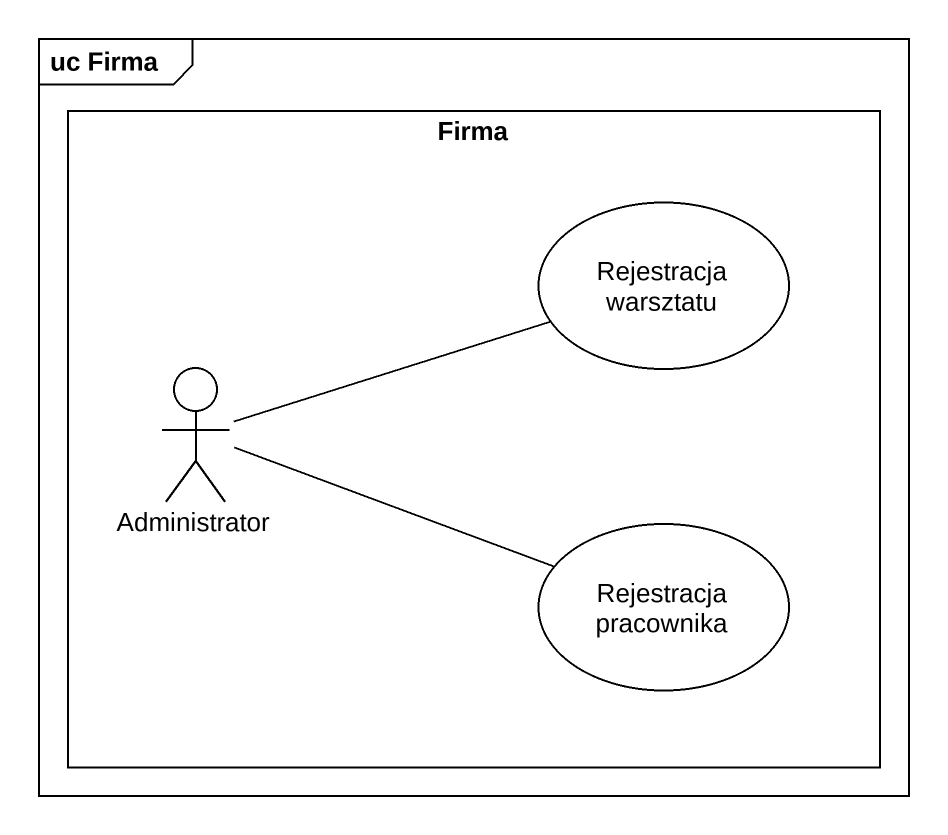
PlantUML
@startuml
mainframe uc Firma
rectangle Firma {
  usecase "Rejestracja warsztatu" as Rejestracja_warsztatu
  actor Administrator
  usecase "Rejestracja pracownika" as Rejestracja_pracownika
}
Administrator -right- Rejestracja_warsztatu
Administrator -right- Rejestracja_pracownika
@enduml
